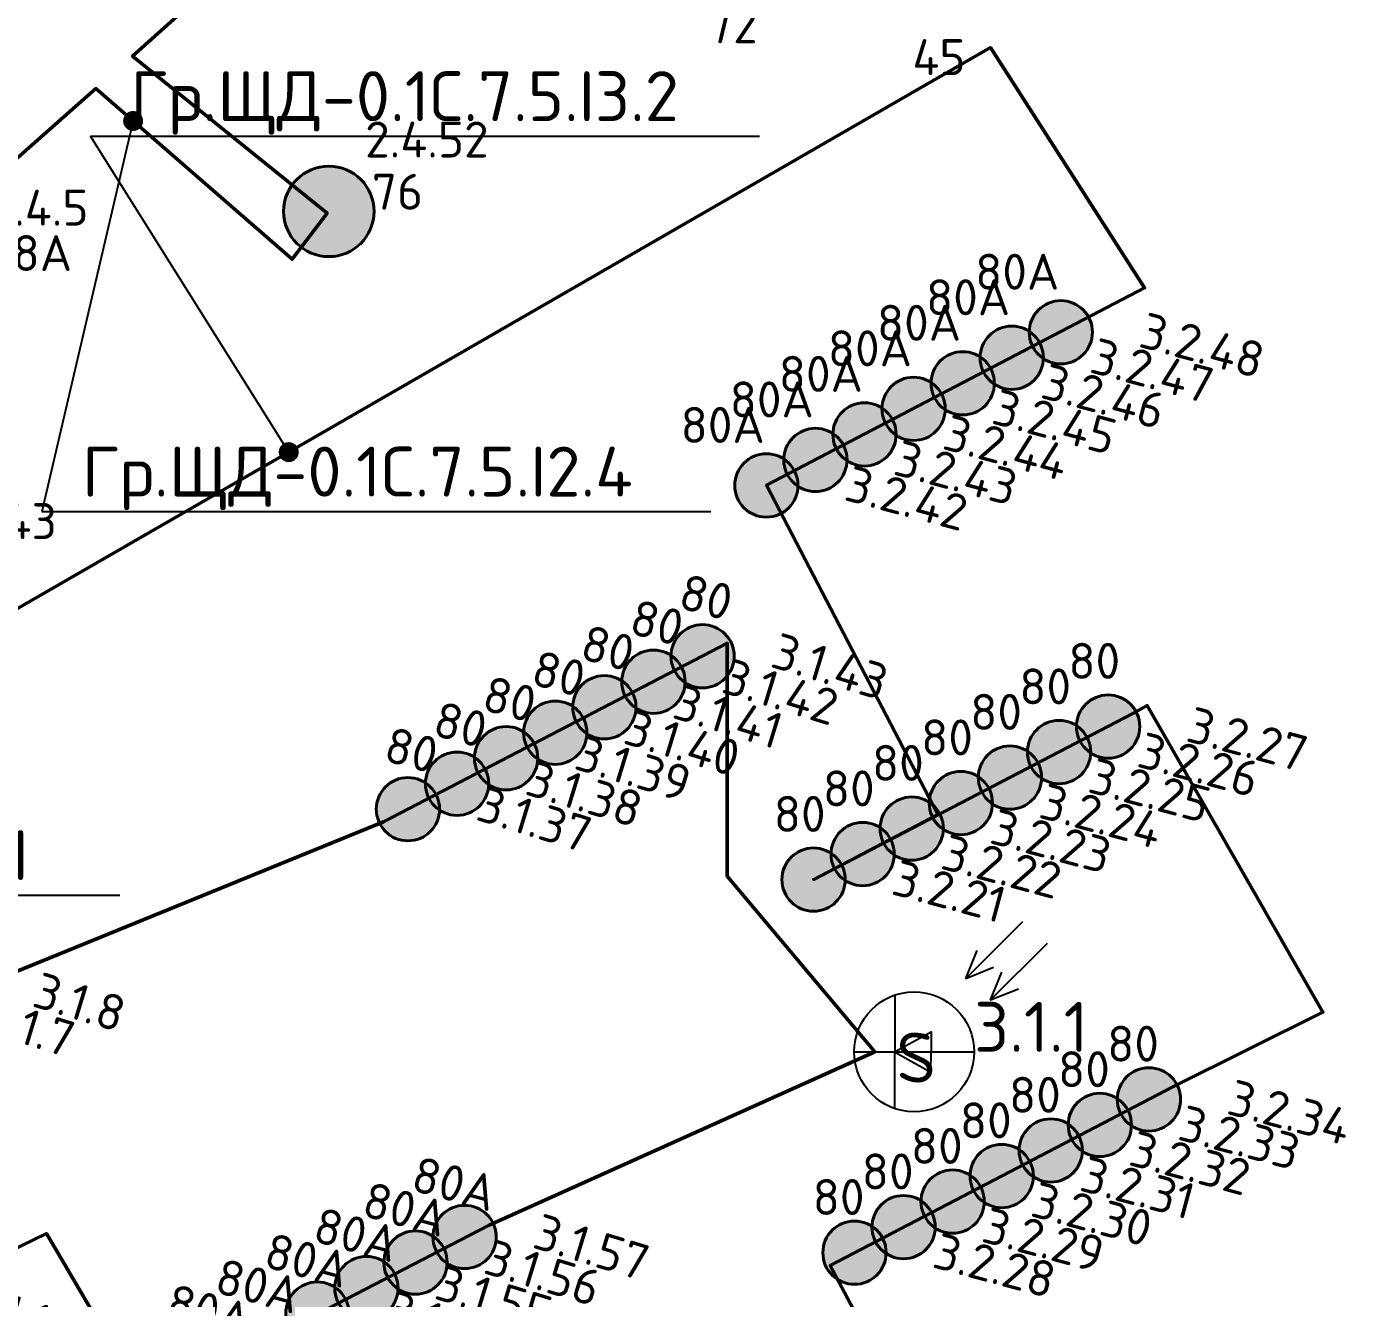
# Model space of a CAD drawing. Header units: millimetres. Extents: x -813692 to 807431, y 0 to 1813163.
# Drawn here: x 35330 to 41978, y 816993 to 823362 of the extents above; entities that cross this region are included whole.
import ezdxf
from ezdxf import colors
from ezdxf.entities.mleader import LeaderData, LeaderLine
from ezdxf.math import Vec2, Vec3

# ---------------------------------------------------------------- set-up
doc = ezdxf.new("R2010")
doc.units = ezdxf.units.MM
for name, color, linetype, lineweight in [('0_Авт.', 10, 'Continuous', 5), ('_Гр.ЩД-0.1С.7.4.I5.3', 6, 'Continuous', 50), ('_Гр.ЩД-0.1С.7.5.I2.4', 6, 'Continuous', 50), ('_Гр.ЩД-0.1С.7.5.I3.1', 6, 'Continuous', 50), ('_Гр.ЩД-0.1С.7.5.I3.2', 6, 'Continuous', 50), ('_освещение_dali', 3, 'Continuous', 50), ('A-ANNO-DIMS', 7, 'Continuous', 9), ('АР_монолит', 252, 'Continuous', 50)]:
    doc.layers.add(name, color=color, linetype=linetype, lineweight=lineweight)
for name, color, linetype, lineweight, true_color in [('DLX_LUM 10', 7, 'Continuous', 40, 0x130bf4), ('DLX_LUM 26', 7, 'Continuous', 40, 0x130bf4), ('DLX_LUM 27', 7, 'Continuous', 40, 0xfb2104)]:
    doc.layers.add(name, color=color, linetype=linetype, lineweight=lineweight, true_color=true_color)
doc.layers.add('Вставка', color=252, linetype='Continuous')
doc.styles.add('GOST 2.304', font='GOST Common.ttf')
doc.styles.add('ISOCPEUR', font='isocpeur.ttf')
doc.styles.add('TableTextStyle', font='isocpeur.ttf')
doc.linetypes.add('Truba', pattern='A,3e-05,[4,MSH_7,S=1,R=0,X=0,Y=0],-3.022072', length=3.022102)
doc.linetypes.add('Проводка в лотке', pattern='A,7.5,[130,ltypeshp.shx,S=0.5,R=0,X=0,Y=0],1,[130,ltypeshp.shx,S=1,R=90,X=0,Y=-0.5],1,[130,ltypeshp.shx,S=0.5,R=0,X=0,Y=0],7.5', length=17)
doc.dimstyles.new('М-200', dxfattribs={"dimtxt": 400, "dimasz": 160, "dimexe": 200, "dimexo": 400, "dimgap": 50, "dimtad": 1, "dimdec": 0, "dimzin": 0, "dimdsep": 46, "dimtxsty": 'GOST 2.304', "dimblk": 'ARCHTICK', "dimcen": 180, "dimdle": 200, "dimadec": 0, "dimazin": 0, "dimtfac": 1, "dimtdec": 0, "dimtmove": 1, "dimatfit": 0, "dimfxl": 1, "dimtolj": 1, "dimtzin": 0, "dimarcsym": 0})

# ---------------------------------------------------------------- blocks, each defined once
blk = doc.blocks.new('_ArchTick')
at = {"color": 0, "linetype": 'ByBlock', "const_width": 0.15}
blk.add_lwpolyline([(-0.5, -0.5), (0.5, 0.5)], dxfattribs=at)
blk = doc.blocks.new('*D38')
at = {"layer": 'A-ANNO-DIMS', "color": 0, "lineweight": -2, "transparency": 16777216}
blk.add_arc((-165703.8, -113309.3), 107894.2, 269.999998, 325.999999, dxfattribs=at)
at = {"layer": 'Defpoints', "color": 0, "lineweight": 30, "transparency": 16777216}
for p in [(-165703.8, -113309.3), (-165703.8, -113309.3), (-75741.3, -173989.8), (-131171, -215527.9), (-165703.8, -221903.3)]:
    blk.add_point(p, dxfattribs=at)
at = {"layer": 'A-ANNO-DIMS', "color": 0, "lineweight": -2, "transparency": 16777216, "xscale": 160, "yscale": 160, "zscale": 160}
for p, rotation in [((-76255.4, -173643), 55.99999895826774), ((-165703.8, -221203.5), 179.9999981265246)]:
    blk.add_blockref('_ArchTick', p, dxfattribs=dict(at, rotation=rotation))
at = {"layer": 'A-ANNO-DIMS', "color": 0, "transparency": 16777216, "insert": (-114299.5, -207822), "char_height": 400, "attachment_point": 5, "rotation": 28.54122, "style": 'GOST 2.304'}
blk.add_mtext('\\A1;56,0%%D', dxfattribs=at)
blk = doc.blocks.new('A$C85fa3c5e')
at = {"layer": '0_Авт.', "color": 6, "lineweight": 25, "ltscale": 100}
for points in [[(5.418, 6.505), (2.589, 3.676), (3.15, 5.068)], [(5.418, 6.505), (2.589, 3.676), (3.981, 4.236)], [(6.655, 5.428), (3.827, 2.599), (4.387, 3.991)], [(6.655, 5.428), (3.827, 2.599), (5.218, 3.16)], [(-0.973, 2.838), (-0.98, -2.836)], [(-0.976, 0), (0.849, 1.003), (0.849, -0.01)], [(-3, 0), (3, 0)], [(-0.976, 0), (0.838, -1.023), (0.849, -0.01)]]:
    blk.add_lwpolyline(points, dxfattribs=at)
blk.add_circle((0, 0), 3, dxfattribs=at)
blk = doc.blocks.new('DIC10')
at = {"lineweight": 0, "ltscale": 100, "style": 'TableTextStyle'}
for tag, p in [('80А', (5420.6, 6399.7, -497)), ('80А', (5174.9, 6271.8, -497)), ('80А', (4929.2, 6144, -497)), ('80А', (4683.4, 6016.1, -497)), ('80А', (4437.7, 5888.2, -497)), ('80А', (4192, 5760.4, -497)), ('80А', (3946.3, 5632.5, -497)), ('80', (5657.4, 4425.2, -497)), ('80', (5411.6, 4297.5, -497)), ('80', (5165.8, 4169.8, -497)), ('80', (4920, 4042, -497)), ('80', (4674.2, 3914.3, -497)), ('80', (4428.4, 3786.6, -497)), ('80', (4182.6, 3658.9, -497)), ('80', (5861.6, 2558.5, -497)), ('80', (5615.9, 2430.5, -497)), ('80', (5370.2, 2302.6, -497)), ('80', (5124.5, 2174.7, -497)), ('80', (4878.8, 2046.7, -497)), ('80', (4633.2, 1918.8, -497)), ('80', (4387.5, 1790.8, -497)), ('80', (7700.9, 949.9, -497)), ('80', (7455.2, 821.8, -497)), ('80', (7209.6, 693.8, -497)), ('80', (6964, 565.7, -497)), ('80', (6718.4, 437.6, -497)), ('80', (6472.8, 309.5, -497)), ('80', (6227.2, 181.4, -497))]:
    blk.add_attdef(tag, p, '', height=180, rotation=345, dxfattribs=at)
for tag, p, height in [('48', (10261.6, 172.2, -497), 180), ('71', (10371.3, -633.2, -497), 180), ('48', (9140, -775.2, -497), 180), ('76', (8863.2, -1842.8, -497), 180), ('76', (11335.4, -2409.2, -497), 180), ('48А', (9660.4, -2695.6, -497), 180), ('75', (6711.8, -2890.4, -497), 180), ('48', (4651.5, -3312.5, -497), 180), ('74', (2829.1, -3935.6, -497), 180), ('48', (4108.2, -3923.5, -497), 180), ('S', (8555.2, -4105.4), 250), ('73', (1370.4, -4257.5, -497), 180), ('48А', (6014.1, -4671.9, -497), 180), ('73', (4939.6, -4752.3, -497), 180), ('47', (6775.2, -5600.7, -497), 180), ('48А', (4539.3, -5654.8, -497), 180), ('75', (-123, -5758.5, -497), 180), ('72', (8563.2, -5739.9, -497), 180), ('48', (-1453.7, -6121.9, -497), 180), ('72', (2551.9, -6231.7, -497), 180), ('74', (-3257.8, -6305, -497), 180), ('72', (3111.3, -6786.5, -497), 180), ('48', (-2001.2, -6927.5, -497), 180), ('S', (1940.8, -7694.9), 250), ('48А', (-134.4, -7684, -497), 180), ('76', (-1264.4, -7858.1, -497), 180), ('48А', (-1860, -8913.1, -497), 180), ('47', (950.9, -8936.1, -497), 180)]:
    blk.add_attdef(tag, p, '', height=height, dxfattribs=at)
at = {"layer": '_освещение_dali', "color": 18, "true_color": 0x000000, "style": 'TableTextStyle'}
for s, p in [('80А', (4609.1, 6684.5, -497)), ('80А', (4363.3, 6556.6, -497)), ('80А', (4117.6, 6428.8, -497)), ('80А', (3871.9, 6300.9, -497)), ('80А', (3626.2, 6173, -497)), ('80А', (3380.4, 6045.2, -497)), ('80А', (3134.7, 5917.3, -497)), ('80', (5075.9, 4735.9, -497)), ('80', (4830.1, 4608.2, -497)), ('80', (4584.4, 4480.5, -497)), ('80', (4338.6, 4352.7, -497)), ('80', (4092.8, 4225, -497)), ('80', (3847, 4097.3, -497)), ('80', (3601.2, 3969.6, -497)), ('80', (5270.1, 2819, -497)), ('80', (5024.4, 2691.1, -497)), ('80', (4778.7, 2563.1, -497)), ('80', (4533, 2435.2, -497)), ('80', (4287.4, 2307.2, -497)), ('80', (4041.7, 2179.3, -497)), ('80', (3796, 2051.3, -497))]:
    blk.add_text(s, height=180, dxfattribs=at).set_placement(p)
blk = doc.blocks.new('DIC9')
at = {"color": 7, "style": 'TableTextStyle'}
for s, p in [('80', (1603.8, 3132, -497)), ('80', (1358, 3004.4, -497)), ('80', (1112.1, 2876.8, -497)), ('80', (866.3, 2749.1, -497)), ('80', (620.5, 2621.5, -497)), ('80', (374.6, 2493.8, -497)), ('80', (128.8, 2366.2, -497)), ('80А', (265.4, 215.5, -497)), ('80А', (19.7, 87.7, -497)), ('80А', (-226, -40.2, -497)), ('80А', (-471.7, -168.1, -497)), ('80А', (-717.5, -295.9, -497)), ('80А', (-963.2, -423.8, -497))]:
    blk.add_text(s, height=180, rotation=345, dxfattribs=at).set_placement(p)
at = {"lineweight": 0, "ltscale": 100, "style": 'TableTextStyle'}
for tag, p in [('80', (2067, 2837.2, -497)), ('80', (1821.2, 2709.6, -497)), ('80', (1575.3, 2581.9, -497)), ('80', (1329.5, 2454.3, -497)), ('80', (1083.7, 2326.6, -497)), ('80', (837.8, 2199, -497)), ('80', (592, 2071.4, -497)), ('80', (-1629.1, 1137.9, -497)), ('80', (-1874.7, 1010, -497)), ('80', (-2120.4, 882.1, -497)), ('80', (-2366.1, 754.1, -497)), ('80', (-2611.8, 626.2, -497)), ('80', (-2857.5, 498.2, -497)), ('80', (-3103.1, 370.3, -497)), ('80А', (875.6, -70.7, -497)), ('80А', (629.9, -198.5, -497)), ('80А', (384.2, -326.4, -497)), ('80', (-1963, -420.7, -497)), ('80А', (138.4, -454.3, -497)), ('80', (-2208.7, -548.7, -497)), ('80А', (-107.3, -582.1, -497)), ('80', (-2454.4, -676.6, -497)), ('80А', (-353, -710, -497)), ('80', (-2700, -804.6, -497)), ('80А', (-598.7, -837.8, -497)), ('80', (-2945.7, -932.5, -497)), ('80', (-3191.4, -1060.5, -497)), ('80', (-3437.1, -1188.4, -497)), ('80', (-1921.5, -1945.5, -497)), ('80', (-2167.1, -2073.4, -497)), ('80', (1219.3, -2111.2, -497)), ('80', (-2412.8, -2201.4, -497)), ('80', (973.6, -2239.2, -497)), ('80', (-2658.5, -2329.3, -497)), ('80', (727.9, -2367.1, -497)), ('80', (-2904.2, -2457.3, -497)), ('80', (482.2, -2495.1, -497)), ('80', (-3149.9, -2585.2, -497)), ('80', (236.6, -2623, -497)), ('80', (-3395.5, -2713.1, -497)), ('80', (-9.1, -2750.9, -497)), ('80', (-254.8, -2878.9, -497)), ('80', (2742, -2935.2, -497)), ('80', (2496.1, -3062.7, -497)), ('80', (2250.2, -3190.2, -497)), ('80', (2004.3, -3317.7, -497)), ('80', (1758.3, -3445.3, -497)), ('80', (1512.4, -3572.8, -497)), ('80А', (-515.9, -3694.2, -497)), ('80', (1266.5, -3700.3, -497)), ('80А', (-761.6, -3822.2, -497)), ('80А', (-1007.2, -3950.1, -497)), ('80А', (-1252.9, -4078.1, -497)), ('80А', (-1498.6, -4206, -497)), ('80А', (-1744.3, -4333.9, -497)), ('80А', (-1990, -4461.9, -497))]:
    blk.add_attdef(tag, p, '', height=180, rotation=343, dxfattribs=at)
for p in [(3093.6, 908.3), (-2206.2, -1303.7)]:
    blk.add_attdef('S', p, '', height=250, dxfattribs=at)
blk = doc.blocks.new('DIC8')
at = {"lineweight": 0, "ltscale": 100, "style": 'TableTextStyle'}
for tag, p, height in [('48', (1388.2, 3041.3, -497), 180), ('75', (2094.7, 2299.4, -497), 180), ('48А', (-339.8, 1849.9, -497), 180), ('73', (-1248.3, 1427.6, -497), 180), ('72', (-155.7, 438.2, -497), 180), ('74', (1591.5, 457.1, -497), 180), ('48А', (2583.2, 467.1, -497), 180), ('74', (-2872.7, 109, -497), 180), ('48', (-1211.5, 102.1, -497), 180), ('74', (3039.8, -18.4, -497), 180), ('48', (-7545.7, -361.7, -497), 180), ('72', (-920.6, -410, -497), 180), ('46', (-6675.5, -608.4, -497), 180), ('48', (1101.4, -758.8, -497), 180), ('48', (3416.3, -721.7, -497), 180), ('75', (-1621.5, -860.3, -497), 180), ('48', (-2715.9, -1191.2, -497), 180), ('73', (-7640.2, -1334.1, -497), 180), ('S', (-82.2, -1399.7), 250), ('48А', (-9207.1, -1496, -497), 180), ('46', (-5577.1, -1446.6, -497), 180), ('76', (-4579.6, -1501.9, -497), 180), ('76', (28.6, -1769.2, -497), 180), ('76', (3805, -1723.6, -497), 180), ('48', (-1112.3, -1880.7, -497), 180), ('45', (-3612.7, -2073.1, -497), 180), ('48А', (1925.1, -2064.7, -497), 180), ('48А', (-2516.1, -2294.2, -497), 180), ('47', (-4718.1, -2326.7, -497), 180), ('75', (-7313.5, -2443.6, -497), 180), ('46', (-5971.8, -2466.7, -497), 180), ('47', (-4234.9, -2671, -497), 180), ('48', (-11533.3, -2881.2, -497), 180), ('75', (-10485.9, -3059.2), 180), ('48', (-5930.8, -3039.7, -497), 180), ('74', (-2631.8, -3296.1, -497), 180), ('48', (484.4, -3279.6, -497), 180), ('S', (-4534.8, -3429.7), 250), ('72', (-1202.1, -3466, -497), 180), ('48', (-7589.2, -3512.2, -497), 180), ('71', (1635.4, -3634.3, -497), 180), ('48А', (-8858.3, -3698.9, -497), 180), ('46', (-5526, -3639.7, -497), 180), ('72', (-2190.6, -3721.9, -497), 180), ('48', (-6585.2, -3847.7, -497), 180), ('48А', (-7566.8, -4202, -497), 180), ('46', (-4266.7, -4174.7, -497), 180), ('76', (-335.3, -4484.4, -497), 180), ('75', (-5730.2, -4691.9, -497), 180), ('48', (-8617.4, -4951, -497), 180), ('46', (-3892.7, -5116.4, -497), 180), ('48А', (-1324.9, -5104.3, -497), 180), ('48', (-2408.3, -5841, -497), 180), ('46', (-3579.1, -5990.4, -497), 180), ('73', (-5496.3, -6255.5, -497), 180), ('75', (-8443.5, -6710, -497), 180), ('48', (-6125.9, -7009.1, -497), 180), ('48А', (-4190.4, -6966, -497), 180), ('48', (-8101.4, -7173.3, -497), 180)]:
    blk.add_attdef(tag, p, '', height=height, dxfattribs=at)
at = {"layer": '_освещение_dali', "color": 18, "true_color": 0x000000, "style": 'TableTextStyle'}
for s, p in [('76', (3839, -1985.1, -497)), ('48А', (1905.2, -2292, -497))]:
    blk.add_text(s, height=180, dxfattribs=at).set_placement(p)
blk = doc.blocks.new('DIC26')
at = {"layer": '_Гр.ЩД-0.1С.7.4.I5.3', "color": 18, "true_color": 0x000000, "style": 'TableTextStyle'}
for s, p in [('72', (-3618.8, -5361.7, -497)), ('45', (-2595.2, -5520.9, -497))]:
    blk.add_text(s, height=180, dxfattribs=at).set_placement(p)
at = {"layer": '_Гр.ЩД-0.1С.7.4.I5.3', "lineweight": 0, "ltscale": 100, "style": 'TableTextStyle'}
for tag, p, height in [('74', (-352.2, 3797.5, -497), 180), ('48', (227.1, 2595.6, -497), 180), ('73', (1179.2, 2256.6, -497), 180), ('48', (-2361.4, 2196.7, -497), 180), ('45', (1535.4, 1805, -497), 180), ('48А', (-3864, 1506.1, -497), 180), ('76', (-559.7, 1444.7, -497), 180), ('48', (710.5, 923.6, -497), 180), ('74', (2703.5, 894.8, -497), 180), ('47', (-5715.2, 820, -497), 180), ('74', (-4343.9, 476.4, -497), 180), ('45', (-6536.6, 417, -497), 180), ('48', (2392.9, 157.6, -497), 180), ('45', (-5526.6, 113.6, -497), 180), ('76', (-3446.5, 127.7, -497), 180), ('S', (-2528.1, 30.9, -115), 250), ('73', (4329.6, 145.6, -497), 180), ('45', (-6999.7, -44.3, -497), 180), ('45', (-271.6, -55.4, -497), 180), ('74', (5947.7, -48.5, -497), 180), ('74', (832.5, -225.7, -497), 180), ('45', (-5250.2, -317.5, -497), 180), ('45', (-7394.2, -411.6, -497), 180), ('45', (-641.1, -424.6, -497), 180), ('48А', (4464, -702.9, -497), 180), ('45', (-4973.9, -748.5, -497), 180), ('72', (-3045, -815.2, -497), 180), ('45', (-1033.4, -794.6, -497), 180), ('45', (-1414.3, -1090.2, -497), 180), ('73', (2947.8, -1161.9, -497), 180), ('45', (-4697.6, -1179.5, -497), 180), ('45', (-2477.4, -1198.3, -497), 180), ('48', (982.9, -1240.5, -497), 180), ('72', (-6080, -1367.6, -497), 180), ('72', (-1495.8, -1429.2, -497), 180), ('45', (-2734, -1496.6, -497), 180), ('45', (-4421.2, -1610.6, -497), 180), ('45', (-3104.5, -1801, -497), 180), ('48', (-798.7, -1861.4, -497), 180), ('73', (894.2, -1933.6, -497), 180), ('72', (-5915.4, -2015, -497), 180), ('45', (-4144.9, -2041.6, -497), 180), ('45', (-3504.2, -1996.9, -497), 180), ('45', (-3954.7, -2336.6, -497), 180), ('45', (-3842.1, -2547.9, -497), 180), ('76', (-1259.2, -2588, -497), 180), ('48', (-2561.7, -2914.8, -497), 180), ('45', (-3489.7, -3098.3, -497), 180), ('48', (-5199, -3115.2, -497), 180), ('45', (-3315.9, -3334.7, -497), 180), ('48', (-4289.1, -3714.9), 180), ('45', (-3039.6, -3765.7, -497), 180), ('45', (-2763.2, -4196.7, -497), 180), ('45', (-2486.9, -4627.7, -497), 180), ('45', (-2210.6, -5058.8, -497), 180), ('72', (-3581.1, -5103.3, -497), 180)]:
    blk.add_attdef(tag, p, '', height=height, dxfattribs=at)
blk = doc.blocks.new('_Dot')
at = {"color": 0, "linetype": 'ByBlock', "lineweight": -2}
blk.add_line((-0.5, 0), (-1, 0), dxfattribs=at)
at = {"color": 0, "linetype": 'ByBlock', "const_width": 0.5}
blk.add_lwpolyline([(-0.25, 0, 1), (0.25, 0, 1)], format="xyb", close=True, dxfattribs=at)
blk = doc.blocks.new('A$Cab2378fa')
at = {"lineweight": 25, "true_color": 0xfff5f5}
h = blk.add_hatch(color=7, dxfattribs=at)
h.dxf.hatch_style = 1
h.paths.add_polyline_path([(0, 0), (-141.6, -170.3, 0.174923), (3, -222.4, 0.197808), (162.3, -156.8)])
h.paths.add_polyline_path([(-163.2, 157.6), (0, 0), (147.8, 177.8, 0.175398), (3, 230.2, 0.209014)])
at = {"lineweight": 25}
h = blk.add_hatch(color=256, dxfattribs=at)
h.paths.add_polyline_path([(162.3, -156.8, 0.442338), (147.8, 177.8), (0, 0)])
h.paths.add_polyline_path([(-141.6, -170.3), (0, 0), (-163.2, 157.6, 0.430096)])
blk.add_circle((3, 3.9), 226.3)
blk = doc.blocks.new('Оси200')
at = {"layer": 'A-ANNO-DIMS'}
dim = blk.add_angular_dim_2l(base=(-131171, -215527.9), line1=((-165703.8, -113309.3), (-75741.3, -173989.8)), line2=((-165703.8, -113309.3), (-165703.8, -221903.3)), text='56,0%%D', dimstyle='М-200', override={"dimadec": 2, "dimtmove": 2}, dxfattribs=at)
dim.commit()
dim.dimension.update_dxf_attribs({"geometry": '*D38', "text_midpoint": (-114299.5, -207822), "dimtype": 130})
blk = doc.blocks.new('A$C6724712c')
at = {"layer": 'A-ANNO-DIMS', "color": 18, "lineweight": 0, "true_color": 0x000000}
blk.add_blockref('Оси200', (433047.4, 279674.7), dxfattribs=at)

msp = doc.modelspace()

# ---------------------------------------------------------------- block references
at = {"layer": 'Вставка', "linetype": 'Truba', "lineweight": 30, "ltscale": 100}
msp.add_blockref('A$C6724712c', (-266052.4, 717506.5), dxfattribs=at)

# ---------------------------------------------------------------- next in the draw order: linework, layer by layer
at = {"layer": '_Гр.ЩД-0.1С.7.5.I2.4', "ltscale": 100}
msp.add_lwpolyline([(34190.4, 821737), (35677.1, 823051.8), (36659.3, 822196.9), (36834.9, 822428.1), (35861.1, 823213.4), (38598.9, 825667.8), (34082, 823748.3)], dxfattribs=at)
at = {"layer": '_Гр.ЩД-0.1С.7.5.I3.1', "ltscale": 100}
msp.add_lwpolyline([(35142.2, 818574.8), (37117.4, 819380.6), (38838.3, 820274.1), (38838.3, 819107.6), (39576.8, 818228.3), (37646.8, 817360.5), (35926.8, 816471.1), (35429.4, 817318.2), (34808.2, 817016.1)], dxfattribs=at)
at = {"layer": '_Гр.ЩД-0.1С.7.5.I3.2', "ltscale": 100}
msp.add_lwpolyline([(35077.6, 820329), (40155.7, 823256.7), (40927.5, 822053.1), (39034.6, 821065.4), (39891.8, 819415.9), (39270.9, 819091.9), (40868.6, 819922.1), (40940.7, 819961.7), (41820.5, 818427), (41072.8, 818055.3), (39353.9, 817158), (40392.2, 815198)], dxfattribs=at)

# ---------------------------------------------------------------- next in the draw order: block references
at = {"layer": '0_Авт.', "color": 3, "linetype": 'Проводка в лотке', "ltscale": 100, "xscale": 100, "yscale": 100, "zscale": 100}
msp.add_blockref('A$C85fa3c5e', (39773.6, 818228.3), dxfattribs=at)
at = {"layer": '_Гр.ЩД-0.1С.7.4.I5.3', "color": 3, "lineweight": 0}
msp.add_blockref('DIC26', (42360, 828640), dxfattribs=at)
at = {"layer": '_Гр.ЩД-0.1С.7.5.I2.4', "color": 3, "lineweight": 0}
ref = msp.add_blockref('DIC8', (33220, 824430), dxfattribs=at)
ref.add_attrib('48А', '2.4.5', (35145.1, 822365.3, -497), dxfattribs={"layer": '0', "lineweight": 0, "ltscale": 100, "height": 180, "style": 'TableTextStyle'})
ref.add_attrib('76', '2.4.52', (37025, 822706.4, -497), dxfattribs={"layer": '0', "lineweight": 0, "ltscale": 100, "height": 180, "style": 'TableTextStyle'})
ref.add_attrib('71', '2.4.43', (34855.4, 820795.7, -497), dxfattribs={"layer": '0', "lineweight": 0, "ltscale": 100, "height": 180, "style": 'TableTextStyle'})
at = {"layer": '_Гр.ЩД-0.1С.7.5.I3.1', "lineweight": 0}
ref = msp.add_blockref('DIC9', (36980, 817320), dxfattribs=at)
ref.add_attrib('S', '3.1.1', (40073.6, 818228.3), dxfattribs={"layer": '0', "lineweight": 0, "ltscale": 100, "height": 250, "style": 'TableTextStyle'})
ref.add_attrib('80', '3.1.7', (35105.3, 818330, -497), dxfattribs={"layer": '0', "lineweight": 0, "ltscale": 100, "height": 180, "rotation": 343, "style": 'TableTextStyle'})
ref.add_attrib('80', '3.1.8', (35350.9, 818457.9, -497), dxfattribs={"layer": '0', "lineweight": 0, "ltscale": 100, "height": 180, "rotation": 343, "style": 'TableTextStyle'})
ref.add_attrib('80', '3.1.15', (35017, 816899.3, -497), dxfattribs={"layer": '0', "lineweight": 0, "ltscale": 100, "height": 180, "rotation": 343, "style": 'TableTextStyle'})
ref.add_attrib('80', '3.1.37', (37572, 819391.4, -497), dxfattribs={"layer": '0', "lineweight": 0, "ltscale": 100, "height": 180, "rotation": 343, "style": 'TableTextStyle'})
ref.add_attrib('80', '3.1.38', (37817.8, 819519, -497), dxfattribs={"layer": '0', "lineweight": 0, "ltscale": 100, "height": 180, "rotation": 343, "style": 'TableTextStyle'})
ref.add_attrib('80', '3.1.39', (38063.7, 819646.6, -497), dxfattribs={"layer": '0', "lineweight": 0, "ltscale": 100, "height": 180, "rotation": 343, "style": 'TableTextStyle'})
ref.add_attrib('80', '3.1.40', (38309.5, 819774.3, -497), dxfattribs={"layer": '0', "lineweight": 0, "ltscale": 100, "height": 180, "rotation": 343, "style": 'TableTextStyle'})
ref.add_attrib('80', '3.1.41', (38555.3, 819901.9, -497), dxfattribs={"layer": '0', "lineweight": 0, "ltscale": 100, "height": 180, "rotation": 343, "style": 'TableTextStyle'})
ref.add_attrib('80', '3.1.42', (38801.2, 820029.6, -497), dxfattribs={"layer": '0', "lineweight": 0, "ltscale": 100, "height": 180, "rotation": 343, "style": 'TableTextStyle'})
ref.add_attrib('80', '3.1.43', (39047, 820157.2, -497), dxfattribs={"layer": '0', "lineweight": 0, "ltscale": 100, "height": 180, "rotation": 343, "style": 'TableTextStyle'})
ref.add_attrib('80А', '3.1.54', (37118.4, 816865.7, -497), dxfattribs={"layer": '0', "lineweight": 0, "ltscale": 100, "height": 180, "rotation": 343, "style": 'TableTextStyle'})
ref.add_attrib('80А', '3.1.55', (37364.2, 816993.6, -497), dxfattribs={"layer": '0', "lineweight": 0, "ltscale": 100, "height": 180, "rotation": 343, "style": 'TableTextStyle'})
ref.add_attrib('80А', '3.1.56', (37609.9, 817121.5, -497), dxfattribs={"layer": '0', "lineweight": 0, "ltscale": 100, "height": 180, "rotation": 343, "style": 'TableTextStyle'})
ref.add_attrib('80А', '3.1.57', (37855.6, 817249.3, -497), dxfattribs={"layer": '0', "lineweight": 0, "ltscale": 100, "height": 180, "rotation": 343, "style": 'TableTextStyle'})
at = {"layer": '_Гр.ЩД-0.1С.7.5.I3.2', "lineweight": 0}
ref = msp.add_blockref('DIC10', (35470, 815360), dxfattribs=at)
ref.add_attrib('80', '3.2.21', (39652.6, 819018.9, -497), dxfattribs={"layer": '0', "lineweight": 0, "ltscale": 100, "height": 180, "rotation": 345, "style": 'TableTextStyle'})
ref.add_attrib('80', '3.2.22', (39898.4, 819146.6, -497), dxfattribs={"layer": '0', "lineweight": 0, "ltscale": 100, "height": 180, "rotation": 345, "style": 'TableTextStyle'})
ref.add_attrib('80', '3.2.23', (40144.2, 819274.3, -497), dxfattribs={"layer": '0', "lineweight": 0, "ltscale": 100, "height": 180, "rotation": 345, "style": 'TableTextStyle'})
ref.add_attrib('80', '3.2.24', (40390, 819402, -497), dxfattribs={"layer": '0', "lineweight": 0, "ltscale": 100, "height": 180, "rotation": 345, "style": 'TableTextStyle'})
ref.add_attrib('80', '3.2.25', (40635.8, 819529.8, -497), dxfattribs={"layer": '0', "lineweight": 0, "ltscale": 100, "height": 180, "rotation": 345, "style": 'TableTextStyle'})
ref.add_attrib('80', '3.2.26', (40881.6, 819657.5, -497), dxfattribs={"layer": '0', "lineweight": 0, "ltscale": 100, "height": 180, "rotation": 345, "style": 'TableTextStyle'})
ref.add_attrib('80', '3.2.27', (41127.4, 819785.2, -497), dxfattribs={"layer": '0', "lineweight": 0, "ltscale": 100, "height": 180, "rotation": 345, "style": 'TableTextStyle'})
ref.add_attrib('80', '3.2.28', (39857.5, 817150.8, -497), dxfattribs={"layer": '0', "lineweight": 0, "ltscale": 100, "height": 180, "rotation": 345, "style": 'TableTextStyle'})
ref.add_attrib('80', '3.2.29', (40103.2, 817278.8, -497), dxfattribs={"layer": '0', "lineweight": 0, "ltscale": 100, "height": 180, "rotation": 345, "style": 'TableTextStyle'})
ref.add_attrib('80', '3.2.30', (40348.8, 817406.7, -497), dxfattribs={"layer": '0', "lineweight": 0, "ltscale": 100, "height": 180, "rotation": 345, "style": 'TableTextStyle'})
ref.add_attrib('80', '3.2.31', (40594.5, 817534.7, -497), dxfattribs={"layer": '0', "lineweight": 0, "ltscale": 100, "height": 180, "rotation": 345, "style": 'TableTextStyle'})
ref.add_attrib('80', '3.2.32', (40840.2, 817662.6, -497), dxfattribs={"layer": '0', "lineweight": 0, "ltscale": 100, "height": 180, "rotation": 345, "style": 'TableTextStyle'})
ref.add_attrib('80', '3.2.33', (41085.9, 817790.5, -497), dxfattribs={"layer": '0', "lineweight": 0, "ltscale": 100, "height": 180, "rotation": 345, "style": 'TableTextStyle'})
ref.add_attrib('80', '3.2.34', (41331.6, 817918.5, -497), dxfattribs={"layer": '0', "lineweight": 0, "ltscale": 100, "height": 180, "rotation": 345, "style": 'TableTextStyle'})
ref.add_attrib('80А', '3.2.42', (39416.3, 820992.5, -497), dxfattribs={"layer": '0', "lineweight": 0, "ltscale": 100, "height": 180, "rotation": 345, "style": 'TableTextStyle'})
ref.add_attrib('80А', '3.2.43', (39662, 821120.4, -497), dxfattribs={"layer": '0', "lineweight": 0, "ltscale": 100, "height": 180, "rotation": 345, "style": 'TableTextStyle'})
ref.add_attrib('80А', '3.2.44', (39907.7, 821248.2, -497), dxfattribs={"layer": '0', "lineweight": 0, "ltscale": 100, "height": 180, "rotation": 345, "style": 'TableTextStyle'})
ref.add_attrib('80А', '3.2.45', (40153.4, 821376.1, -497), dxfattribs={"layer": '0', "lineweight": 0, "ltscale": 100, "height": 180, "rotation": 345, "style": 'TableTextStyle'})
ref.add_attrib('80А', '3.2.46', (40399.2, 821504, -497), dxfattribs={"layer": '0', "lineweight": 0, "ltscale": 100, "height": 180, "rotation": 345, "style": 'TableTextStyle'})
ref.add_attrib('80А', '3.2.47', (40644.9, 821631.8, -497), dxfattribs={"layer": '0', "lineweight": 0, "ltscale": 100, "height": 180, "rotation": 345, "style": 'TableTextStyle'})
ref.add_attrib('80А', '3.2.48', (40890.6, 821759.7, -497), dxfattribs={"layer": '0', "lineweight": 0, "ltscale": 100, "height": 180, "rotation": 345, "style": 'TableTextStyle'})
at = {"layer": 'DLX_LUM 10', "ltscale": 100}
msp.add_blockref('A$Cab2378fa', (36840.3, 822432.6), dxfattribs=at)
at = {"layer": 'DLX_LUM 26', "ltscale": 100, "xscale": 0.7, "yscale": 0.7, "zscale": 0.7}
for p in [(38712.4, 820206.4), (38466.5, 820078.7), (38220.7, 819951.1), (40742.8, 819854.3), (37974.9, 819823.4), (40497, 819726.6), (37729, 819695.8), (40251.2, 819598.9), (37483.2, 819568.1), (40005.4, 819471.1), (37237.3, 819440.5), (39759.6, 819343.4), (39513.8, 819215.7), (39268, 819088), (40947, 817987.5), (40701.3, 817859.5), (40455.6, 817731.6), (40209.9, 817603.6), (39964.3, 817475.7), (39718.6, 817347.7), (39472.9, 817219.8)]:
    msp.add_blockref('A$Cab2378fa', p, dxfattribs=at)
at = {"layer": 'DLX_LUM 27', "ltscale": 100, "xscale": 0.7, "yscale": 0.7, "zscale": 0.7}
for p in [(40506, 821828.7), (40260.3, 821700.8), (40014.6, 821573), (39768.8, 821445.1), (39523.1, 821317.3), (39277.4, 821189.4), (39031.7, 821061.5), (37521, 817298.4), (37275.3, 817170.5), (37029.6, 817042.6), (36783.8, 816914.8)]:
    msp.add_blockref('A$Cab2378fa', p, dxfattribs=at)

# ---------------------------------------------------------------- next in the draw order: texts
at = {"layer": 'Defpoints', "color": 41, "true_color": 0xf5dd7a, "style": 'TableTextStyle'}
msp.add_text('S', height=250, dxfattribs=at).set_placement((39685.1, 818074.6))

# ---------------------------------------------------------------- next in the draw order: leaders
at = {"layer": '_Гр.ЩД-0.1С.7.5.I2.4'}
ml = msp.add_multileader_mtext('Standard', dxfattribs=at)
ml.set_content('Гр.ЩД-0.1С.7.5.I2.4', color=256, style='ISOCPEUR')
ml.set_leader_properties()
ml.set_arrow_properties(name='DOT')
ml.build(insert=Vec2(0, 0))
ml.multileader.update_dxf_attribs({"has_dogleg": 0, "text_left_attachment_type": 6, "text_right_attachment_type": 6, "arrow_head_size": 100})
ctx = ml.context
ctx.base_point, ctx.char_height, ctx.arrow_head_size, ctx.landing_gap_size, ctx.plane_origin = Vec3(35407.1, 820933.6), 250, 100, 200, Vec3(119329.8, 948597.2)
ctx.left_attachment, ctx.right_attachment = 6, 6
notes = []
notes.append((ctx, [(0, (1, 1, 0), (35399.1, 820933.6), (1, 0), 8, [(1, [(35863.7, 822889.3)], 0, [])])]))
ctx.mtext.insert, ctx.mtext.flow_direction = Vec3(35607.1, 821258.6), 5
at = {"layer": '_Гр.ЩД-0.1С.7.5.I3.1'}
ml = msp.add_multileader_mtext('Standard', dxfattribs=at)
ml.set_content('Гр.ЩД-0.1С.7.5.I3.1', color=256, style='ISOCPEUR')
ml.set_leader_properties()
ml.set_arrow_properties(name='DOT')
ml.build(insert=Vec2(0, 0))
ml.multileader.update_dxf_attribs({"has_dogleg": 0, "text_left_attachment_type": 6, "text_right_attachment_type": 6, "arrow_head_size": 100})
ctx = ml.context
ctx.base_point, ctx.char_height, ctx.arrow_head_size, ctx.landing_gap_size, ctx.plane_origin = Vec3(32448.9, 819013.1), 250, 100, 200, Vec3(116371.7, 946676.7)
ctx.left_attachment, ctx.right_attachment = 6, 6
notes.append((ctx, [(0, (1, 1, 0), (32440.9, 819013.1), (1, 0), 8, [(1, [(32062.3, 818599)], 0, [])])]))
ctx.mtext.insert, ctx.mtext.flow_direction = Vec3(32648.9, 819338.1), 5
at = {"layer": '_Гр.ЩД-0.1С.7.5.I3.2'}
ml = msp.add_multileader_mtext('Standard', dxfattribs=at)
ml.set_content('Гр.ЩД-0.1С.7.5.I3.2', color=256, style='ISOCPEUR')
ml.set_leader_properties()
ml.set_arrow_properties(name='DOT')
ml.build(insert=Vec2(0, 0))
ml.multileader.update_dxf_attribs({"has_dogleg": 0, "text_left_attachment_type": 6, "text_right_attachment_type": 6, "arrow_head_size": 100})
ctx = ml.context
ctx.base_point, ctx.char_height, ctx.arrow_head_size, ctx.landing_gap_size, ctx.plane_origin = Vec3(35650.1, 822813.5), 250, 100, 200, Vec3(124928.1, 950600.4)
ctx.left_attachment, ctx.right_attachment = 6, 6
notes.append((ctx, [(0, (1, 1, 0), (35642.1, 822813.5), (1, 0), 8, [(1, [(36642.8, 821231.1)], 0, [])])]))
ctx.mtext.insert, ctx.mtext.flow_direction = Vec3(35850.1, 823138.5), 5
for ctx, leaders in notes:
    for number, flags, end, landing, length, lines in leaders:
        leader = LeaderData()
        leader.index, (leader.has_last_leader_line, leader.has_dogleg_vector, leader.attachment_direction) = number, flags
        leader.last_leader_point, leader.dogleg_vector, leader.dogleg_length = Vec3(end), Vec3(landing), length
        for number, points, colour, breaks in lines:
            line = LeaderLine()
            line.index, line.vertices, line.color, line.breaks = number, Vec3.list(points), colors.encode_raw_color(colour), breaks
            leader.lines.append(line)
        ctx.leaders.append(leader)

doc.saveas('drawing.dxf')
